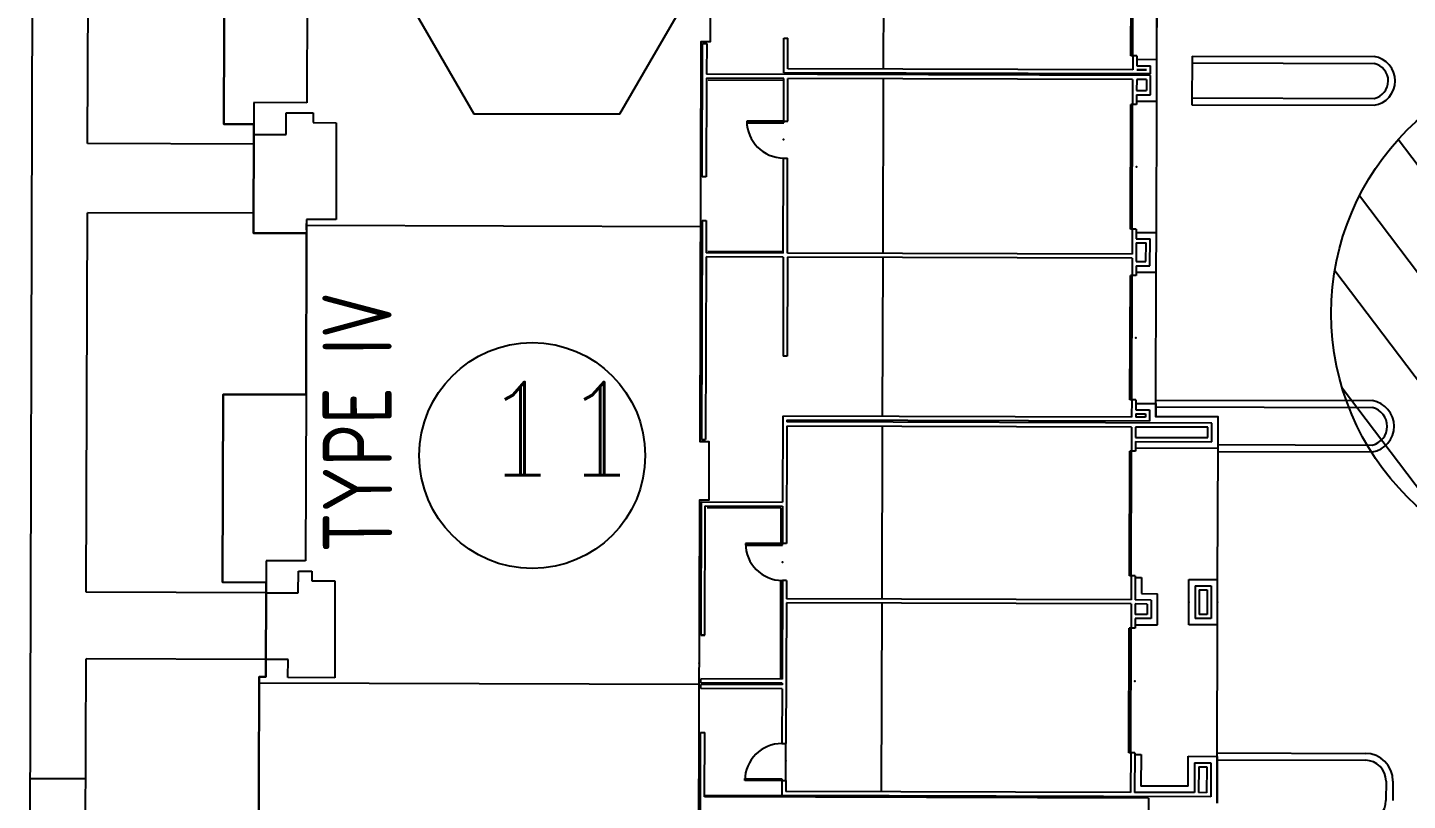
# Model space of a CAD drawing. Header units: feet. Extents: x 26064 to 27719, y 16802 to 28989.
# Drawn here: x 27001.3 to 27101, y 17402.5 to 17458.4 of the extents above; entities that cross this region are included whole.
import ezdxf
from ezdxf.enums import TextEntityAlignment as Align

# ---------------------------------------------------------------- set-up
doc = ezdxf.new("R2010")
doc.units = ezdxf.units.FT
doc.header["$LTSCALE"] = 50
doc.header["$MEASUREMENT"] = 0
doc.header["$PDSIZE"] = -0.5
doc.linetypes.add('HIDDEN', pattern=[0.375, 0.25, -0.125])
for name, color, linetype in [('BUILDING-INTERIOR', 251, 'Continuous'), ('BUILDINGS', 5, 'Continuous'), ('CURB-B', 4, 'Continuous'), ('CURB-F', 32, 'Continuous'), ('FLUMES', 2, 'Continuous'), ('INLET PROTECTION', 1, 'HIDDEN'), ('SIDEWALK', 9, 'Continuous')]:
    doc.layers.add(name, color=color, linetype=linetype)
doc.styles.add('DCADTXTSTYLE2', font='ARCHITXT')
doc.styles.add('DCADTXTSTYLE3', font='ROMANC')

msp = doc.modelspace()

# ---------------------------------------------------------------- hatches: boundary and pattern name
at = {"layer": 'INLET PROTECTION', "linetype": 'Continuous'}
h = msp.add_hatch(dxfattribs=at)
h.set_pattern_fill('ANSI31', scale=37.499998, angle=262.0889784, style=0)
h.set_pattern_definition([(307.088978, (51226.1183, -5826.835), (3.7392183, 2.82681806), [])])
edge = h.paths.add_edge_path()
edge.add_arc((27114.20302, 17437.70811), 18.75, 0, 360)

# ---------------------------------------------------------------- linework, layer by layer
at = {"layer": 'BUILDING-INTERIOR', "color": 7, "ltscale": 12}
for p, q in [((27063.11142, 17455.37447), (27063.14352, 17466.37026)), ((27021.48834, 17464.95075), (27021.45327, 17452.93453)), ((27080.98245, 17456.32195), (27081.00871, 17465.31849)), ((27081.1074, 17456.32159), (27081.13366, 17465.31812)), ((27082.85598, 17456.06657), (27082.8837, 17465.56292)), ((27050.01024, 17447.58232), (27050.03832, 17457.20362)), ((27050.03832, 17457.20362), (27050.32988, 17457.20277)), ((27050.32988, 17457.20277), (27050.32343, 17454.9953)), ((27055.90498, 17455.10395), (27055.91227, 17457.60299)), ((27055.91227, 17457.60299), (27056.20383, 17457.60214)), ((27056.19738, 17455.39465), (27056.20383, 17457.60214)), ((27081.1074, 17456.32159), (27080.98245, 17456.32195)), ((27081.39896, 17456.32074), (27081.1074, 17456.32159)), ((27081.39896, 17456.32074), (27081.39689, 17455.61267)), ((27081.39823, 17456.07083), (27082.85598, 17456.06657)), ((27082.84717, 17453.0469), (27082.85598, 17456.06657)), ((27082.39443, 17454.90169), (27050.32343, 17454.9953)), ((27082.39479, 17455.02665), (27055.90498, 17455.10395)), ((27081.10449, 17455.32197), (27056.19738, 17455.39465)), ((27082.10409, 17455.31905), (27081.39604, 17455.32112)), ((27081.39604, 17455.3211), (27081.39604, 17455.32112)), ((27081.39604, 17455.3211), (27082.10409, 17455.31903)), ((27081.39689, 17455.61267), (27082.39649, 17455.60975)), ((27082.10409, 17455.31903), (27082.10409, 17455.31905)), ((27082.39479, 17455.02665), (27082.39649, 17455.60975)), ((27050.32258, 17454.70374), (27050.3018, 17447.58147)), ((27055.90375, 17454.68745), (27050.32258, 17454.70374)), ((27050.44718, 17454.57843), (27055.90339, 17454.56251)), ((27055.89476, 17451.60529), (27055.90375, 17454.68745)), ((27056.18631, 17451.60444), (27056.19531, 17454.6866)), ((27081.10241, 17454.6139), (27056.19531, 17454.6866)), ((27063.07252, 17442.04626), (27063.10936, 17454.66641)), ((27081.10241, 17454.6139), (27081.09712, 17452.8021)), ((27081.39397, 17454.61305), (27081.39166, 17453.82169)), ((27082.10202, 17454.61098), (27081.39397, 17454.61305)), ((27082.10202, 17454.61098), (27082.09971, 17453.81963)), ((27082.39036, 17453.5064), (27082.39443, 17454.90169)), ((27081.39075, 17453.50931), (27081.38868, 17452.80125)), ((27081.38941, 17453.05116), (27082.84717, 17453.0469)), ((27081.39075, 17453.50931), (27082.39036, 17453.5064)), ((27081.39166, 17453.82169), (27082.09971, 17453.81963)), ((27082.81945, 17443.55055), (27082.84717, 17453.0469)), ((27017.62141, 17452.94572), (27017.61685, 17451.38382)), ((27021.45327, 17452.93453), (27017.62141, 17452.94572)), ((27019.9471, 17450.6273), (27019.95172, 17452.21002)), ((27019.95172, 17452.21002), (27021.90931, 17452.20431)), ((27021.90931, 17452.20431), (27021.90724, 17451.49625)), ((27080.94591, 17443.80593), (27080.97217, 17452.80247)), ((27081.09712, 17452.8021), (27080.97217, 17452.80247)), ((27081.07087, 17443.80556), (27081.09712, 17452.8021)), ((27081.38868, 17452.80125), (27081.09712, 17452.8021)), ((27021.90724, 17451.49625), (27023.57326, 17451.49139)), ((27023.57326, 17451.49139), (27023.55284, 17444.49407)), ((27053.22912, 17451.61307), (27053.22875, 17451.48812)), ((27053.22875, 17451.48812), (27055.89439, 17451.48034)), ((27055.89476, 17451.60529), (27053.22912, 17451.61307)), ((27055.89439, 17451.48034), (27055.89476, 17451.60529)), ((27055.89476, 17451.60529), (27056.18631, 17451.60444)), ((27017.61466, 17450.63411), (27019.9471, 17450.6273)), ((27055.86692, 17442.06729), (27055.88698, 17448.93965)), ((27055.88698, 17448.93965), (27056.17853, 17448.9388)), ((27056.15847, 17442.06644), (27056.17853, 17448.9388)), ((27050.3018, 17447.58147), (27050.01024, 17447.58232)), ((27021.42865, 17444.50027), (27021.42574, 17443.50065)), ((27021.42649, 17443.75056), (27021.4278, 17444.20872)), ((27021.42744, 17444.08376), (27049.87486, 17444.00074)), ((27023.55284, 17444.49407), (27021.42865, 17444.50027)), ((27050.001, 17444.41687), (27049.95481, 17428.58959)), ((27050.001, 17444.41687), (27050.29256, 17444.41602)), ((27050.001, 17444.41687), (27050.29256, 17444.41602)), ((27050.29256, 17444.41602), (27050.28575, 17442.08359)), ((27081.07087, 17443.80556), (27080.94591, 17443.80593)), ((27081.07087, 17443.80556), (27081.06558, 17441.99376)), ((27081.36243, 17443.80471), (27081.07087, 17443.80556)), ((27081.36243, 17443.80471), (27081.36036, 17443.09665)), ((27081.36036, 17443.09665), (27082.35997, 17443.09373)), ((27081.3617, 17443.55481), (27082.81945, 17443.55055)), ((27082.35431, 17441.15697), (27082.35997, 17443.09373)), ((27082.81113, 17440.69748), (27082.81945, 17443.55055)), ((27055.86692, 17442.06729), (27050.28575, 17442.08359)), ((27050.41108, 17442.20815), (27055.86728, 17442.19222)), ((27081.06559, 17441.99376), (27056.15847, 17442.06644)), ((27081.35951, 17442.8051), (27081.35556, 17441.45144)), ((27081.35951, 17442.8051), (27082.06756, 17442.80303)), ((27082.06361, 17441.44938), (27082.06756, 17442.80303)), ((27050.2849, 17441.79203), (27050.24636, 17428.58874)), ((27055.86607, 17441.77574), (27050.2849, 17441.79203)), ((27055.86608, 17441.77574), (27055.84517, 17434.61181)), ((27056.15763, 17441.77489), (27056.13672, 17434.61096)), ((27081.06473, 17441.7022), (27056.15762, 17441.77489)), ((27063.03813, 17430.25912), (27063.07167, 17441.75471)), ((27081.06473, 17441.7022), (27081.06108, 17440.45268)), ((27081.35471, 17441.15989), (27081.35264, 17440.45183)), ((27081.35471, 17441.15989), (27082.35431, 17441.15697)), ((27081.35556, 17441.45144), (27082.06361, 17441.44938)), ((27080.90988, 17431.4565), (27080.93614, 17440.45304)), ((27081.06109, 17440.45268), (27080.93614, 17440.45304)), ((27081.03483, 17431.45614), (27081.06109, 17440.45268)), ((27081.35264, 17440.45183), (27081.06109, 17440.45268)), ((27081.35337, 17440.70173), (27082.81113, 17440.69748)), ((27082.78341, 17431.20112), (27082.81113, 17440.69748)), ((27056.13672, 17434.61096), (27055.84517, 17434.61181)), ((27021.39173, 17431.83847), (27021.35665, 17419.82226)), ((27081.03483, 17431.45614), (27080.90988, 17431.4565)), ((27081.03482, 17431.45614), (27081.03118, 17430.20661)), ((27081.32639, 17431.45529), (27081.03483, 17431.45614)), ((27081.32638, 17431.45529), (27081.32432, 17430.74722)), ((27081.32566, 17431.20538), (27082.78341, 17431.20112)), ((27082.78341, 17431.20112), (27082.78062, 17430.24316)), ((27055.83253, 17430.28015), (27055.81441, 17424.07423)), ((27081.03118, 17430.20661), (27055.83253, 17430.28015)), ((27082.03079, 17430.20369), (27081.32273, 17430.20576)), ((27081.32347, 17430.45567), (27081.32274, 17430.20576)), ((27081.32347, 17430.45567), (27082.03152, 17430.4536)), ((27081.32432, 17430.74722), (27082.32392, 17430.7443)), ((27082.03152, 17430.4536), (27082.03079, 17430.20369)), ((27082.32392, 17430.7443), (27082.32149, 17429.91129)), ((27087.27891, 17430.23003), (27082.78062, 17430.24316)), ((27087.27234, 17427.9809), (27087.27891, 17430.23003)), ((27056.12201, 17429.57123), (27056.09721, 17421.07449)), ((27081.02911, 17429.49855), (27056.12201, 17429.57123)), ((27056.12323, 17429.98774), (27056.12286, 17429.86279)), ((27086.81941, 17429.77321), (27056.12286, 17429.86279)), ((27082.32149, 17429.91129), (27056.12323, 17429.98774)), ((27062.99959, 17417.05584), (27063.03606, 17429.55106)), ((27081.02911, 17429.49855), (27081.024, 17427.74922)), ((27081.32067, 17429.49769), (27081.31848, 17428.74799)), ((27086.52701, 17429.48249), (27081.32067, 17429.4977)), ((27086.52482, 17428.73279), (27086.52701, 17429.48249)), ((27086.81552, 17428.44039), (27086.81941, 17429.77321)), ((27049.95481, 17428.58959), (27050.24636, 17428.58874)), ((27081.31763, 17428.45644), (27081.31556, 17427.74837)), ((27081.31763, 17428.45644), (27086.81552, 17428.44039)), ((27081.31848, 17428.74799), (27086.52482, 17428.73279)), ((27080.8728, 17418.75305), (27080.89905, 17427.74959)), ((27081.024, 17427.74922), (27080.89905, 17427.74959)), ((27080.99775, 17418.75268), (27081.024, 17427.74922)), ((27081.31556, 17427.74837), (27081.024, 17427.74922)), ((27081.31629, 17427.99828), (27087.27234, 17427.9809)), ((27087.24463, 17418.48454), (27087.27234, 17427.9809)), ((27049.94168, 17424.09137), (27049.9136, 17414.47005)), ((27049.94168, 17424.09137), (27055.81441, 17424.07423)), ((27050.20516, 17414.4692), (27050.23238, 17423.79897)), ((27050.23238, 17423.79897), (27055.81356, 17423.78267)), ((27050.35697, 17423.67366), (27055.68826, 17423.6581)), ((27055.68826, 17423.6581), (27055.68072, 17421.07571)), ((27055.81356, 17423.78267), (27055.80566, 17421.07534)), ((27053.14002, 17421.08312), (27053.13965, 17420.95817)), ((27053.13965, 17420.95817), (27055.8053, 17420.95039)), ((27055.80566, 17421.07534), (27053.14002, 17421.08312)), ((27055.8053, 17420.95039), (27055.80566, 17421.07534)), ((27056.09721, 17421.07449), (27055.80566, 17421.07534)), ((27018.50358, 17419.83059), (27018.49902, 17418.26869)), ((27021.35665, 17419.82226), (27018.50358, 17419.83059)), ((27020.82927, 17417.51217), (27020.83389, 17419.09489)), ((27020.83389, 17419.09489), (27021.81269, 17419.09204)), ((27021.81269, 17419.09204), (27021.81062, 17418.38398)), ((27021.81062, 17418.38398), (27023.47664, 17418.37911)), ((27023.47664, 17418.37911), (27023.45622, 17411.3818)), ((27055.67294, 17418.41006), (27055.65215, 17411.28782)), ((27055.79788, 17418.4097), (27055.77709, 17411.28746)), ((27056.08943, 17418.40885), (27055.79788, 17418.4097)), ((27056.08943, 17418.40885), (27056.08554, 17417.07601)), ((27080.99775, 17418.75268), (27080.8728, 17418.75305)), ((27080.99775, 17418.75268), (27080.99264, 17417.00335)), ((27081.2893, 17418.75183), (27080.99775, 17418.75268)), ((27081.28931, 17418.75183), (27081.2842, 17417.0025)), ((27081.28894, 17418.62688), (27081.7471, 17418.62554)), ((27081.7471, 17418.62554), (27081.7437, 17417.45932)), ((27085.15249, 17415.20022), (27085.16209, 17418.49062)), ((27085.16209, 17418.49062), (27087.24463, 17418.48454)), ((27087.23502, 17415.19414), (27087.24463, 17418.48454)), ((27018.49684, 17417.51898), (27020.82927, 17417.51217)), ((27081.7437, 17417.45932), (27082.90993, 17417.45592)), ((27082.90337, 17415.20679), (27082.90993, 17417.45592)), ((27085.61892, 17418.03113), (27085.61198, 17415.65704)), ((27085.61892, 17418.03113), (27086.78513, 17418.02772)), ((27085.90962, 17417.73872), (27085.90439, 17415.94775)), ((27085.90962, 17417.73872), (27086.49273, 17417.73702)), ((27086.49273, 17417.73702), (27086.4875, 17415.94604)), ((27086.78513, 17418.02772), (27086.7782, 17415.65364)), ((27056.08469, 17416.78446), (27056.05503, 17406.62173)), ((27080.99178, 17416.7118), (27056.08469, 17416.78446)), ((27080.99264, 17417.00335), (27056.08554, 17417.07601)), ((27062.95899, 17403.14456), (27062.99874, 17416.76429)), ((27080.99178, 17416.7118), (27080.98669, 17414.96247)), ((27081.28335, 17416.71095), (27081.28116, 17415.96124)), ((27082.15803, 17416.7084), (27081.28335, 17416.71095)), ((27082.45044, 17416.9991), (27081.2842, 17417.0025)), ((27082.15803, 17416.7084), (27082.15584, 17415.95869)), ((27082.45044, 17416.9991), (27082.44655, 17415.66628)), ((27081.28031, 17415.66969), (27081.27825, 17414.96162)), ((27081.27897, 17415.21153), (27082.90337, 17415.20679)), ((27082.44655, 17415.66628), (27081.28031, 17415.66969)), ((27082.15584, 17415.95869), (27081.28116, 17415.96124)), ((27087.23502, 17415.19414), (27085.15249, 17415.20022)), ((27086.7782, 17415.65364), (27085.61198, 17415.65704)), ((27086.4875, 17415.94604), (27085.90439, 17415.94775)), ((27087.20732, 17405.69779), (27087.23502, 17415.19414)), ((27049.9136, 17414.47005), (27050.20516, 17414.4692)), ((27050.20516, 17414.4692), (27049.9136, 17414.47005)), ((27080.83548, 17405.9663), (27080.86173, 17414.96284)), ((27080.98669, 17414.96247), (27080.86173, 17414.96284)), ((27080.96043, 17405.96593), (27080.98669, 17414.96247)), ((27081.27824, 17414.96162), (27080.98669, 17414.96247)), ((27020.08635, 17412.70364), (27018.4828, 17412.70832)), ((27020.08252, 17411.39165), (27020.08635, 17412.70364)), ((27023.45622, 17411.3818), (27020.08252, 17411.39165)), ((27049.90351, 17411.01304), (27049.90436, 17411.3046)), ((27055.77709, 17411.28746), (27049.90436, 17411.3046)), ((27049.77819, 17410.88847), (27017.99874, 17410.98122)), ((27049.9023, 17410.59654), (27049.90315, 17410.88809)), ((27055.77503, 17410.57941), (27049.9023, 17410.59654)), ((27055.77588, 17410.87095), (27049.90315, 17410.88809)), ((27055.77624, 17410.99591), (27049.90351, 17411.01304)), ((27055.77503, 17410.57941), (27055.76348, 17406.62258)), ((27055.77624, 17410.99591), (27055.77588, 17410.87095)), ((27049.87191, 17400.18388), (27049.89306, 17407.43109)), ((27049.89306, 17407.43109), (27050.1846, 17407.43024)), ((27049.89306, 17407.43109), (27050.1846, 17407.43024)), ((27050.17099, 17402.76534), (27050.1846, 17407.43024)), ((27055.76349, 17406.62258), (27056.05504, 17406.62173)), ((27056.04726, 17403.95611), (27056.05504, 17406.62173)), ((27080.96043, 17405.96593), (27080.83548, 17405.9663)), ((27080.96043, 17405.96593), (27080.95204, 17403.09203)), ((27081.25198, 17405.96508), (27080.96043, 17405.96593)), ((27081.25199, 17405.96508), (27081.2436, 17403.09118)), ((27081.25162, 17405.84013), (27081.70978, 17405.83879)), ((27081.70978, 17405.83879), (27081.70309, 17403.548)), ((27085.11845, 17403.53804), (27085.12477, 17405.70387)), ((27085.12477, 17405.70387), (27087.20732, 17405.69779)), ((27085.58159, 17405.24438), (27085.57527, 17403.07854)), ((27085.58159, 17405.24438), (27086.74782, 17405.24097)), ((27086.74782, 17405.24097), (27086.74064, 17402.78358)), ((27087.20732, 17405.69779), (27087.19746, 17402.32409)), ((27085.8723, 17404.95197), (27085.86683, 17403.07769)), ((27085.8723, 17404.95197), (27086.45542, 17404.95027)), ((27086.45542, 17404.95027), (27086.44994, 17403.07599)), ((27053.09005, 17403.96474), (27053.09041, 17404.08969)), ((27055.7557, 17403.95696), (27053.09005, 17403.96474)), ((27053.09041, 17404.08969), (27055.75606, 17404.08191)), ((27055.7557, 17403.95694), (27055.75254, 17402.874)), ((27055.75606, 17404.08191), (27055.7557, 17403.95696)), ((27055.75571, 17403.95696), (27056.04726, 17403.95611)), ((27056.04725, 17403.95611), (27056.04494, 17403.16473)), ((27080.95204, 17403.09203), (27056.04494, 17403.16473)), ((27085.11845, 17403.53804), (27081.70309, 17403.548)), ((27082.24197, 17402.67175), (27050.17099, 17402.76534)), ((27050.17135, 17402.89027), (27055.75254, 17402.874)), ((27086.74064, 17402.78358), (27055.75255, 17402.874)), ((27085.57527, 17403.07854), (27081.2436, 17403.09118)), ((27082.24197, 17402.67175), (27082.2379, 17401.27645)), ((27086.44994, 17403.07599), (27085.86683, 17403.07769))]:
    msp.add_line(p, q, dxfattribs=at)
at = {"layer": 'BUILDING-INTERIOR', "color": 7, "ltscale": 6}
for p, q in [((27080.98245, 17456.32195), (27081.00871, 17465.31849)), ((27080.98245, 17456.32195), (27080.98245, 17456.32195)), ((27081.1074, 17456.32159), (27081.10449, 17455.32197)), ((27080.94591, 17443.80593), (27080.97217, 17452.80247)), ((27080.97217, 17452.80247), (27080.97217, 17452.80247)), ((27080.94591, 17443.80593), (27080.94591, 17443.80593)), ((27080.90988, 17431.4565), (27080.93614, 17440.45304)), ((27080.93614, 17440.45304), (27080.93614, 17440.45304)), ((27080.90988, 17431.4565), (27080.90988, 17431.4565)), ((27080.8728, 17418.75305), (27080.89905, 17427.74959)), ((27080.89905, 17427.74959), (27080.89905, 17427.74959)), ((27080.8728, 17418.75305), (27080.8728, 17418.75305)), ((27080.83548, 17405.9663), (27080.86173, 17414.96284)), ((27080.86173, 17414.96284), (27080.86173, 17414.96284)), ((27080.83548, 17405.9663), (27080.83548, 17405.9663))]:
    msp.add_line(p, q, dxfattribs=at)
at = {"layer": 'BUILDING-INTERIOR', "color": 7, "ltscale": 15}
for p, q in [((27028.24738, 17461.25421), (27033.51881, 17452.1239)), ((27044.06168, 17452.1239), (27049.33311, 17461.25421)), ((27033.51881, 17452.1239), (27044.06168, 17452.1239))]:
    msp.add_line(p, q, dxfattribs=at)
at = {"layer": 'BUILDING-INTERIOR', "color": 7, "ltscale": 12}
for points in [[(27017.954, 17395.65377), (27018.00007, 17411.43937), (27018.47909, 17411.43798), (27018.49902, 17418.26869), (27015.3544, 17418.27787), (27015.39403, 17431.85598), (27021.39173, 17431.83847), (27021.42574, 17443.50065), (27017.59388, 17443.51184), (27017.61685, 17451.38382), (27015.45102, 17451.39014), (27015.49065, 17464.96825)], [(27050.59255, 17461.57537), (27050.58015, 17457.327), (27049.91374, 17457.32895), (27049.82952, 17428.46504), (27050.49593, 17428.4631), (27050.48353, 17424.21473), (27049.81712, 17424.21668), (27049.74658, 17400.05929)]]:
    msp.add_lwpolyline(points, dxfattribs=at)
at = {"layer": 'BUILDING-INTERIOR', "color": 7, "ltscale": 288}
msp.add_circle((27037.72937, 17427.43927), 8.16063, dxfattribs=at)
at = {"layer": 'BUILDING-INTERIOR', "color": 7, "ltscale": 12}
for centre, start, end in [((27055.89476, 17451.60529), 179.8327778, 269.8327778), ((27055.80566, 17421.07534), 179.8327778, 269.8327778), ((27055.7557, 17403.95696), 89.8327778, 179.8327778)]:
    msp.add_arc(centre, 2.66565, start, end, dxfattribs=at)
for p in [(27055.89088, 17450.27248, 1), (27081.37556, 17448.30298, 1), (27081.04795, 17435.95441, 1), (27081.33952, 17435.95356, 1), (27055.80178, 17419.74253, 1), (27085.15729, 17416.84542, 1), (27087.23983, 17416.83935, 1), (27049.7827, 17412.42954, 1), (27081.26707, 17411.12976, 1), (27056.05136, 17405.37223, 1)]:
    msp.add_point(p, dxfattribs=at)
at = {"layer": 'BUILDINGS', "color": 7, "flags": 128}
for points in [[(27015.49065, 17464.96825), (27015.45102, 17451.39014), (27017.61685, 17451.38382), (27017.59388, 17443.51184), (27021.42574, 17443.50065), (27021.39173, 17431.83847), (27015.39403, 17431.85598), (27015.3544, 17418.27787), (27018.49902, 17418.26869), (27018.47909, 17411.43798), (27018.00007, 17411.43937), (27017.954, 17395.65377)], [(27087.19746, 17402.32409), (27087.20732, 17405.69779), (27087.23502, 17415.19414), (27087.23502, 17415.19414), (27087.23502, 17415.19414), (27087.23502, 17415.19414), (27087.23502, 17415.19414), (27087.24463, 17418.48454), (27087.24463, 17418.48454), (27087.24463, 17418.48454), (27087.24463, 17418.48454), (27087.24463, 17418.48454), (27087.24463, 17418.48454), (27087.24463, 17418.48454), (27087.27234, 17427.9809), (27087.27891, 17430.23003), (27082.78062, 17430.24316), (27082.78341, 17431.20112), (27082.78341, 17431.20112), (27082.81113, 17440.69748), (27082.81113, 17440.69748), (27082.81945, 17443.55055), (27082.81945, 17443.55055), (27082.84717, 17453.0469), (27082.84717, 17453.0469), (27082.85598, 17456.06657), (27082.85598, 17456.06657), (27082.8837, 17465.56292)]]:
    msp.add_lwpolyline(points, dxfattribs=at)
at = {"layer": 'CURB-B', "color": 7, "flags": 128}
for points in [[(27085.39744, 17456.30907), (27085.38716, 17452.78958)], [(27085.39598, 17455.80907), (27098.55093, 17455.77067)], [(27085.38862, 17453.28958), (27098.54358, 17453.25119)], [(27082.78268, 17430.95103), (27098.42255, 17430.90539)], [(27087.27307, 17428.23099), (27098.41465, 17428.19847)], [(27087.20659, 17405.4477), (27097.91381, 17405.41645)], [(27099.40942, 17403.91208), (27099.40535, 17402.51854)]]:
    msp.add_lwpolyline(points, dxfattribs=at)
for points in [[(27098.54358, 17453.25119, 0.81189231), (27098.55093, 17455.77067)], [(27098.41465, 17428.19847, 0.79617311), (27098.42255, 17430.90539)], [(27099.40942, 17403.91208, 0.41421356), (27097.91381, 17405.41645)], [(27097.90098, 17401.02293, 0.41421356), (27099.40535, 17402.51854)]]:
    msp.add_lwpolyline(points, format="xyb", dxfattribs=at)
at = {"layer": 'CURB-F', "color": 7}
for p, q in [((27085.39744, 17456.30907), (27098.55239, 17456.27067)), ((27085.38716, 17452.78958), (27098.54212, 17452.75119)), ((27082.78414, 17431.45103), (27098.42401, 17431.40539)), ((27087.27161, 17427.73099), (27098.42255, 17427.69844)), ((27087.20805, 17405.9477), (27097.91527, 17405.91645)), ((27099.90942, 17403.91062), (27099.90535, 17402.51708))]:
    msp.add_line(p, q, dxfattribs=at)
for centre, radius, start, end in [((27098.28744, 17454.51169), 1.77883, 278.2316374, 81.4339181), ((27098.11376, 17429.55204), 1.87914, 279.458276, 80.496607), ((27097.90943, 17403.91646), 2, 359.8327778, 89.8327778)]:
    msp.add_arc(centre, radius, start, end, dxfattribs=at)
at = {"layer": 'FLUMES', "color": 7}
msp.add_line((27005.47242, 17404.06717), (27001.47244, 17404.07884), dxfattribs=at)
at = {"layer": 'INLET PROTECTION', "color": 7, "linetype": 'Continuous'}
msp.add_circle((27114.20302, 17437.70811), 18.75, dxfattribs=at)
at = {"layer": 'SIDEWALK', "color": 7}
for p, q in [((27001.27163, 17335.27638), (27001.81112, 17520.12245)), ((27005.60643, 17449.98286), (27005.70811, 17484.82078)), ((27017.61266, 17449.94782), (27005.60643, 17449.98286)), ((27005.51179, 17417.55687), (27005.59183, 17444.98288)), ((27017.59807, 17444.94784), (27005.59183, 17444.98288)), ((27018.49684, 17417.51898), (27005.51179, 17417.55687)), ((27005.44153, 17393.48279), (27005.49775, 17412.74622)), ((27018.4828, 17412.70832), (27005.49775, 17412.74622))]:
    msp.add_line(p, q, dxfattribs=at)

# ---------------------------------------------------------------- texts
at = {"layer": 'BUILDING-INTERIOR', "color": 7, "ltscale": 12, "style": 'DCADTXTSTYLE2', "text_generation_flag": 6, "width": 0.869565}
msp.add_text('TYPE IV', height=4.9981, rotation=270.1672222, dxfattribs=at).set_placement((27029.11508, 17420.42946, 1), align=Align.BOTTOM_LEFT)
at = {"layer": 'BUILDING-INTERIOR', "color": 7, "ltscale": 288, "style": 'DCADTXTSTYLE3', "width": 0.993}
msp.add_text('11', height=6.747435, dxfattribs=at).set_placement((27034.01691, 17423.99201, 1), align=Align.BOTTOM_LEFT)

doc.saveas('drawing.dxf')
